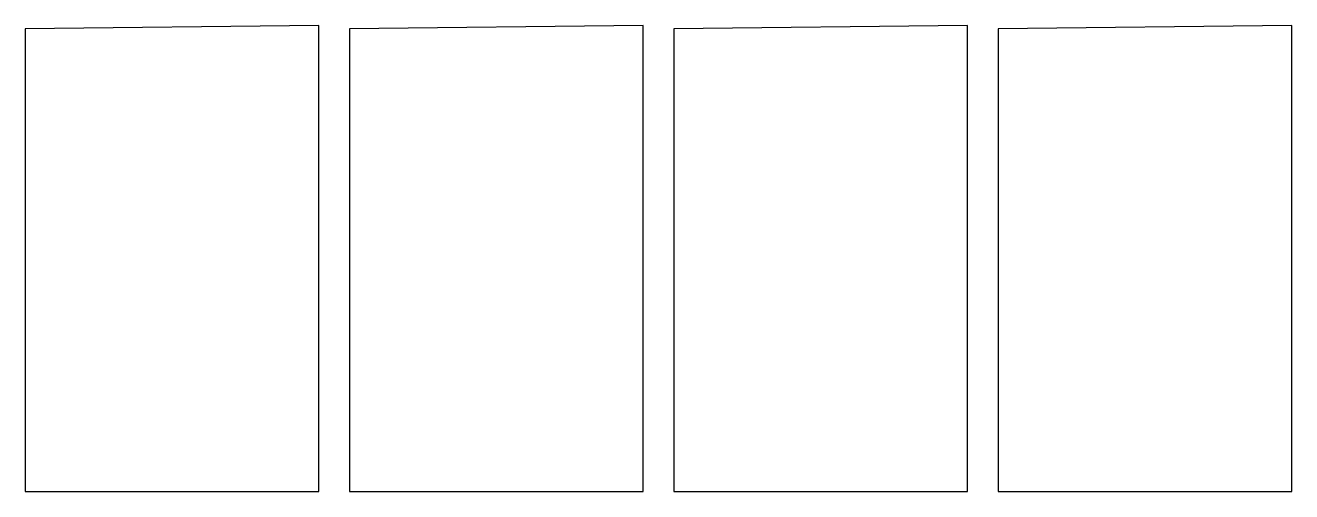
# Model space of a CAD drawing. Header units: millimetres. Extents: x 236.4 to 318.7, y -190.3 to -160.1.
import ezdxf

# ---------------------------------------------------------------- set-up
doc = ezdxf.new("R2010")
doc.units = ezdxf.units.MM

msp = doc.modelspace()

# ---------------------------------------------------------------- linework, layer by layer
for points in [[(236.398, -160.281), (236.398, -190.336), (255.465, -190.336), (255.465, -160.054)], [(257.465, -160.281), (257.465, -190.336), (276.531, -190.336), (276.531, -160.054)], [(278.531, -160.281), (278.531, -190.336), (297.598, -190.336), (297.598, -160.054)], [(299.598, -160.281), (299.598, -190.336), (318.664, -190.336), (318.664, -160.054)]]:
    msp.add_lwpolyline(points, close=True)

doc.saveas('drawing.dxf')
